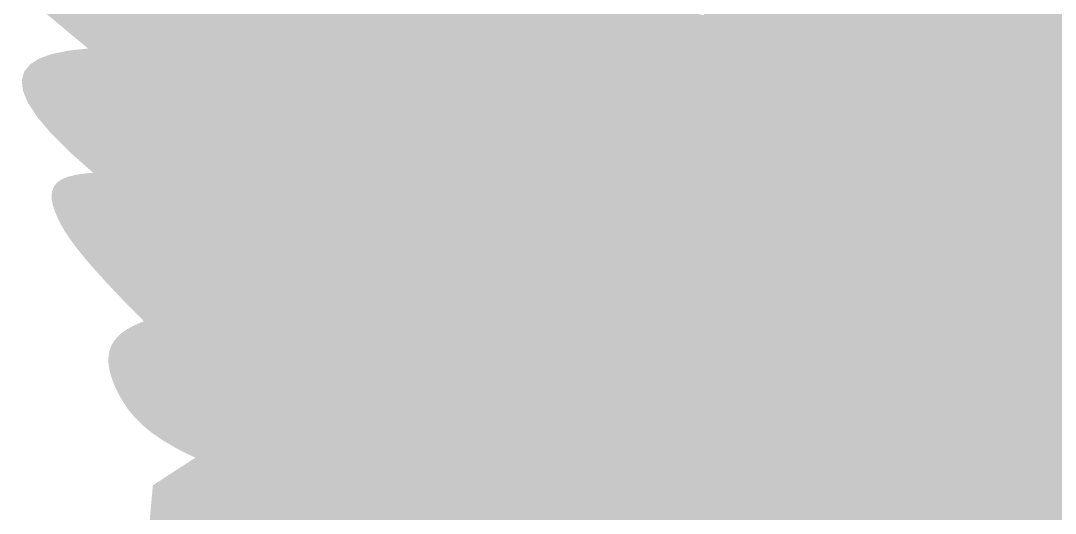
# Model space of a CAD drawing. Header units: millimetres. Extents: x -754 to 578, y -31 to 612.
# Drawn here: x -606.25 to -591.28, y 421.03 to 428.15 of the extents above; entities that cross this region are included whole.
import ezdxf

# ---------------------------------------------------------------- set-up
doc = ezdxf.new("R2010")
doc.units = ezdxf.units.MM
doc.layers.add('Images', color=7, linetype='Continuous')
doc.layers.add('magpiefill', color=3, linetype='Continuous')
picture_1 = doc.add_image_def('image14.jpg', size_in_pixel=(520, 700))

msp = doc.modelspace()

# ---------------------------------------------------------------- hatches: boundary and pattern name
at = {"layer": 'magpiefill', "true_color": 0x010101}
h = msp.add_hatch(color=18, dxfattribs=at)
h.dxf.hatch_style = 1
edge = h.paths.add_edge_path()
edge.add_line((-591.6616307479633, 405.9645275121389), (-593.3959141630291, 405.7872305405406))
edge.add_line((-593.3959141630293, 405.7872305405407), (-596.347737157852, 403.8484376320108))
edge.add_line((-596.3477371578518, 403.8484376320106), (-602.4200527467514, 399.4650788998319))
edge.add_line((-602.4200527467514, 399.4650788998321), (-605.962238186531, 396.0932631983837))
edge.add_line((-605.962238186531, 396.0932631983836), (-606.5526006314878, 396.0932631983836))
edge.add_line((-606.5526006314876, 396.0932631983836), (-607.1429657689539, 396.5990361135024))
edge.add_line((-607.142965768954, 396.5990361135026), (-607.2273032610905, 396.936217123746))
edge.add_line((-607.2273032610906, 396.9362171237457), (-608.9983959809805, 395.5874916830185))
edge.add_line((-608.9983959809805, 395.5874916830184), (-611.3598511458268, 393.9015838322942))
edge.add_line((-611.359851145827, 393.9015838322945), (-611.6128636222369, 394.9974242152158))
edge.add_line((-611.6128636222369, 394.9974242152158), (-611.5285261301004, 395.5874916830186))
edge.add_line((-611.5285261301004, 395.5874916830184), (-610.5164735319503, 396.6833306661862))
edge.add_line((-610.5164735319503, 396.6833306661866), (-610.1791235634039, 396.9362171237459))
edge.add_line((-610.1791235634038, 396.9362171237457), (-610.4321360398138, 397.1048076288675))
edge.add_line((-610.4321360398138, 397.1048076288679), (-612.0345537754305, 396.0089686457))
edge.add_line((-612.0345537754303, 396.0089686456998), (-612.4562412361136, 396.3461496559432))
edge.add_line((-612.4562412361139, 396.3461496559429), (-612.4562412361139, 396.5990361135024))
edge.add_line((-612.4562412361139, 396.5990361135026), (-613.1309438657169, 396.5990361135026))
edge.add_line((-613.1309438657166, 396.5990361135026), (-613.3839563421266, 396.936217123746))
edge.add_line((-613.3839563421265, 396.9362171237457), (-611.1911761615535, 398.1163520593513))
edge.add_line((-611.1911761615537, 398.1163520593515), (-610.7694887008707, 398.8750100322758))
edge.add_line((-610.7694887008707, 398.8750100322758), (-610.0104485791306, 399.5493734525163))
edge.add_line((-610.0104485791303, 399.5493734525163), (-611.5285261301004, 399.2964869949568))
edge.add_line((-611.5285261301004, 399.2964869949568), (-610.3477985476773, 400.3080314254406))
edge.add_line((-610.3477985476771, 400.3080314254406), (-606.3839256472141, 402.5840067439676))
edge.add_line((-606.3839256472144, 402.5840067439677), (-602.6730652231614, 405.2814590251758))
edge.add_line((-602.6730652231612, 405.2814590251754), (-598.4561798462883, 407.7260248488239))
edge.add_line((-598.4561798462883, 407.7260248488241), (-595.9260470046585, 409.243340794673))
edge.add_line((-595.9260470046585, 409.2433407946731), (-595.6730345282485, 410.1705906724729))
edge.add_line((-595.6730345282485, 410.1705906724729), (-594.7453194222354, 410.7606581402756))
edge.add_line((-594.7453194222353, 410.7606581402753), (-593.7332668240855, 410.3391811775942))
edge.add_line((-593.7332668240855, 410.3391811775945), (-593.0585641944821, 410.4234771300322))
edge.add_line((-593.0585641944823, 410.423477130032), (-591.6248241356492, 411.6036120656374))
edge.add_line((-591.6248241356492, 411.6036120656375), (-590.444093860716, 412.3622700385621))
edge.add_line((-590.444093860716, 412.3622700385621), (-590.3597563685795, 410.6763621878379))
edge.add_line((-590.3597563685793, 410.676362187838), (-590.6971090296357, 409.4119326995483))
edge.add_line((-590.6971090296357, 409.4119326995482), (-591.0344589981826, 409.243340794673))
edge.add_line((-591.0344589981828, 409.2433407946731), (-591.5404866435126, 409.4119326995483))
edge.add_line((-591.5404866435125, 409.4119326995482), (-592.2151865806059, 408.7375692793078))
edge.add_line((-592.2151865806059, 408.7375692793079), (-591.1741706519026, 407.8524855745219))
edge.add_line((-591.1741706519026, 407.8524855745221), (-590.9913734524439, 408.6442099232632))
edge.add_line((-590.9913734524438, 408.644209923263), (-590.1383189574658, 409.1314249071039))
edge.add_line((-590.138318957466, 409.1314249071039), (-588.8587385612541, 409.1923267800839))
edge.add_line((-588.858738561254, 409.1923267800838), (-588.1275497634184, 408.9487192881635))
edge.add_line((-588.1275497634185, 408.9487192881637), (-588.1275497634185, 408.4006024313429))
edge.add_line((-588.1275497634185, 408.4006024313427), (-588.7368728641115, 408.1569949394224))
edge.add_line((-588.7368728641117, 408.1569949394224), (-589.8945902556908, 407.9133874475018))
edge.add_line((-589.8945902556907, 407.913387447502), (-591.2351048467292, 406.8780556068406))
edge.add_line((-591.2351048467293, 406.8780556068403), (-591.2351048467293, 406.1472331310792))
edge.add_line((-591.2351048467293, 406.1472331310794), (-590.138318957466, 406.5735462419401))
edge.add_line((-590.138318957466, 406.5735462419399), (-587.4572924678996, 407.6088780826015))
edge.add_line((-587.4572924678995, 407.6088780826016), (-585.6902492831169, 408.5833080502828))
edge.add_line((-585.6902492831169, 408.5833080502829), (-583.9232087908448, 409.8622473828648))
edge.add_line((-583.923208790845, 409.8622473828647), (-581.6077740076861, 411.5674998263073))
edge.add_line((-581.6077740076861, 411.5674998263074), (-582.8264229015819, 411.1411867154467))
edge.add_line((-582.8264229015816, 411.1411867154469), (-583.9841402931611, 410.7148736045862))
edge.add_line((-583.9841402931612, 410.7148736045862), (-585.202789187057, 411.0193829694867))
edge.add_line((-585.202789187057, 411.0193829694866), (-586.2995750763203, 411.9329110641879))
edge.add_line((-586.2995750763201, 411.932911064188), (-586.9698323718391, 413.2727508699967))
edge.add_line((-586.9698323718391, 413.2727508699967), (-587.2135610736144, 414.795297694499))
edge.add_line((-587.2135610736144, 414.7952976944988), (-586.9088981770129, 416.1960407730409))
edge.add_line((-586.9088981770128, 416.1960407730411), (-585.6293177808009, 417.5967838515832))
edge.add_line((-585.6293177808008, 417.5967838515829), (-586.29957507632, 417.3531763596624))
edge.add_line((-586.2995750763201, 417.3531763596626), (-589.4680616619468, 415.7088257892002))
edge.add_line((-589.4680616619468, 415.7088257892002), (-592.2100250388497, 414.1862789646979))
edge.add_line((-592.2100250388497, 414.1862789646979), (-593.7333341368371, 412.9682415050961))
edge.add_line((-593.7333341368369, 412.968241505096), (-594.5254571294986, 411.8111073182276))
edge.add_line((-594.5254571294988, 411.811107318228), (-595.3785116244768, 411.141186715447))
edge.add_line((-595.3785116244766, 411.1411867154469), (-596.2924976217707, 410.8975792235266))
edge.add_line((-596.2924976217708, 410.8975792235263), (-596.8408919126573, 411.1411867154467))
edge.add_line((-596.8408919126572, 411.1411867154469), (-597.1455521167488, 411.5065979533273))
edge.add_line((-597.1455521167487, 411.5065979533271), (-597.0846206144325, 412.3592227752949))
edge.add_line((-597.0846206144325, 412.3592227752951), (-596.4752975137393, 413.7599658538372))
edge.add_line((-596.4752975137393, 413.7599658538371), (-596.9018234149733, 414.6734939485386))
edge.add_line((-596.9018234149735, 414.6734939485387), (-597.0236891121164, 413.8817695997975))
edge.add_line((-597.0236891121161, 413.8817695997974), (-597.5720807104925, 413.516358361917))
edge.add_line((-597.5720807104927, 413.5163583619168), (-598.9125953015309, 412.7246340131757))
edge.add_line((-598.9125953015308, 412.7246340131759), (-599.3391212027648, 413.0291433780764))
edge.add_line((-599.3391212027648, 413.0291433780764), (-599.7656497965088, 413.2727508699967))
edge.add_line((-599.7656497965089, 413.2727508699967), (-600.1921756977429, 413.6990639808574))
edge.add_line((-600.1921756977429, 413.699063980857), (-600.3749728972016, 414.3689845836379))
edge.add_line((-600.3749728972015, 414.3689845836383), (-600.3140413948853, 414.795297694499))
edge.add_line((-600.3140413948853, 414.7952976944988), (-600.8624329932621, 414.917101440459))
edge.add_line((-600.8624329932622, 414.9171014404591), (-601.1670958898634, 415.1607089323794))
edge.add_line((-601.1670958898633, 415.1607089323792), (-601.5936244836076, 415.5870220432399))
edge.add_line((-601.5936244836075, 415.5870220432402), (-601.9592188825249, 416.074237027081))
edge.add_line((-601.959218882525, 416.0742370270808), (-601.7764216830662, 416.9877651217821))
edge.add_line((-601.7764216830664, 416.987765121782), (-601.9592188825251, 416.987765121782))
edge.add_line((-601.959218882525, 416.987765121782), (-602.5076104809018, 417.1704707407224))
edge.add_line((-602.5076104809018, 417.1704707407224), (-603.0560020792782, 417.6576857245631))
edge.add_line((-603.0560020792783, 417.6576857245631), (-603.3606649758798, 418.266704454364))
edge.add_line((-603.3606649758797, 418.266704454364), (-603.2387992787368, 418.8148213111848))
edge.add_line((-603.2387992787368, 418.8148213111848), (-603.1169362741043, 419.4238400409856))
edge.add_line((-603.1169362741044, 419.4238400409855), (-603.421596478196, 419.4847419139657))
edge.add_line((-603.421596478196, 419.4847419139656), (-604.0309222713986, 420.0328587707864))
edge.add_line((-604.0309222713985, 420.0328587707867), (-604.3965166703163, 420.7636798467943))
edge.add_line((-604.3965166703164, 420.7636798467944), (-604.3355851680002, 421.4336004495754))
edge.add_line((-604.3355851680001, 421.4336004495752), (-603.2997334735635, 422.1035210523562))
edge.add_line((-603.2997334735636, 422.1035210523561), (-601.8982846876988, 422.8343435281172))
edge.add_line((-601.8982846876987, 422.8343435281173), (-600.9233671880882, 423.6260678768584))
edge.add_line((-600.9233671880885, 423.6260678768584), (-600.0703126931105, 424.3568903526195))
edge.add_line((-600.0703126931104, 424.3568903526196), (-599.948446995968, 424.4786940985798))
edge.add_line((-599.9484469959679, 424.4786940985797), (-599.6437840993664, 424.6004978445399))
edge.add_line((-599.6437840993663, 424.60049784454), (-599.2781897004485, 424.9050072094405))
edge.add_line((-599.2781897004487, 424.9050072094404), (-599.2172581981325, 425.1486147013608))
edge.add_line((-599.2172581981323, 425.1486147013605), (-599.2172581981323, 425.3313203203009))
edge.add_line((-599.2172581981323, 425.331320320301), (-599.2781897004485, 425.5749278122213))
edge.add_line((-599.2781897004487, 425.5749278122215), (-599.4609868999074, 425.7576334311619))
edge.add_line((-599.4609868999073, 425.7576334311617), (-599.6437840993664, 425.8794371771219))
edge.add_line((-599.6437840993663, 425.8794371771218), (-599.8875154936514, 425.940339050102))
edge.add_line((-599.8875154936517, 425.9403390501021), (-599.7047182941926, 426.0621427960623))
edge.add_line((-599.7047182941925, 426.0621427960619), (-599.4609868999073, 426.0621427960619))
edge.add_line((-599.4609868999073, 426.0621427960619), (-599.2172581981324, 426.1230446690419))
edge.add_line((-599.2172581981323, 426.1230446690421), (-598.7907296043883, 426.1230446690421))
edge.add_line((-598.7907296043885, 426.1230446690421), (-598.5470009026131, 426.1230446690421))
edge.add_line((-598.5470009026131, 426.1230446690421), (-598.3642037031544, 426.1839465420223))
edge.add_line((-598.3642037031544, 426.1839465420222), (-598.1814065036954, 426.3057502879824))
edge.add_line((-598.1814065036953, 426.3057502879827), (-598.0595408065528, 426.6102596528833))
edge.add_line((-598.059540806553, 426.6102596528832), (-597.9986066117267, 426.7929652718233))
edge.add_line((-597.9986066117267, 426.7929652718229), (-598.2423380060116, 427.0365727637435))
edge.add_line((-598.2423380060117, 427.0365727637437), (-599.0344609986734, 427.4628858746044))
edge.add_line((-599.0344609986734, 427.4628858746045), (-597.9986066117267, 427.2192783826839))
edge.add_line((-597.9986066117267, 427.2192783826839), (-597.4502150133499, 427.0974746367237))
edge.add_line((-597.4502150133497, 427.0974746367236), (-597.1455521167486, 427.280180255664))
edge.add_line((-597.1455521167487, 427.280180255664), (-597.1455521167487, 427.4019840016242))
edge.add_line((-597.1455521167487, 427.4019840016241), (-597.1455521167487, 427.7064933665246))
edge.add_line((-597.1455521167487, 427.7064933665246), (-597.3283520087174, 427.8282971124847))
edge.add_line((-597.3283520087174, 427.8282971124846), (-597.4502150133499, 428.1328064773851))
edge.add_line((-597.4502150133497, 428.1328064773853), (-596.9627549172895, 428.0719046044051))
edge.add_line((-596.9627549172898, 428.0719046044052), (-596.7190262155149, 428.0719046044052))
edge.add_line((-596.7190262155148, 428.0719046044052), (-596.353431816597, 428.0719046044052))
edge.add_line((-596.353431816597, 428.0719046044052), (-596.353431816597, 428.1937083503653))
edge.add_line((-596.353431816597, 428.1937083503652), (-596.4143633189132, 428.5591195882459))
edge.add_line((-596.4143633189133, 428.5591195882458), (-596.5362290160557, 428.8027256804127))
edge.add_line((-596.5362290160557, 428.8027256804127), (-596.5971605183719, 429.1072350453132))
edge.add_line((-596.5971605183719, 429.1072350453131), (-596.2924976217707, 429.1072350453131))
edge.add_line((-596.2924976217708, 429.1072350453131), (-596.0487689199955, 429.1681369182931))
edge.add_line((-596.0487689199955, 429.168136918293), (-595.9269032228531, 429.3508425372334))
edge.add_line((-595.9269032228532, 429.3508425372337), (-595.865971720537, 429.7771556480944))
edge.add_line((-595.8659717205368, 429.7771556480942), (-595.8050402182206, 429.8989593940544))
edge.add_line((-595.8050402182206, 429.8989593940545), (-595.5613088239353, 429.8989593940545))
edge.add_line((-595.5613088239353, 429.8989593940545), (-595.3785116244766, 429.8989593940545))
edge.add_line((-595.3785116244766, 429.8989593940545), (-595.2566459273337, 430.0207631400147))
edge.add_line((-595.2566459273338, 430.0207631400145), (-595.0738487278751, 430.0207631400145))
edge.add_line((-595.0738487278751, 430.0207631400145), (-595.0129172255589, 430.3252725049151))
edge.add_line((-595.0129172255587, 430.325272504915), (-595.0129172255587, 430.4470762508752))
edge.add_line((-595.0129172255587, 430.4470762508751), (-595.3175801221602, 430.5688799968352))
edge.add_line((-595.3175801221603, 430.5688799968353), (-595.0738487278751, 430.6906837427955))
edge.add_line((-595.0738487278751, 430.6906837427956), (-594.891051528416, 430.6906837427956))
edge.add_line((-594.8910515284161, 430.6906837427956), (-594.6473228266412, 430.6297818698156))
edge.add_line((-594.6473228266411, 430.6297818698155), (-594.3426599300396, 430.5688799968353))
edge.add_line((-594.3426599300395, 430.5688799968353), (-593.9161340288056, 430.6297818698155))
edge.add_line((-593.9161340288056, 430.6297818698155), (-593.306808235603, 430.7515856157756))
edge.add_line((-593.3068082356028, 430.7515856157755), (-593.0021453390013, 430.7515856157755))
edge.add_line((-593.0021453390015, 430.7515856157755), (-593.0021453390015, 430.5079781238552))
edge.add_line((-593.0021453390015, 430.5079781238554), (-592.9412138366853, 430.2034687589549))
edge.add_line((-592.9412138366852, 430.203468758955), (-592.5146852429411, 430.0207631400146))
edge.add_line((-592.514685242941, 430.0207631400145), (-591.9662936445642, 430.2034687589549))
edge.add_line((-591.9662936445644, 430.203468758955), (-591.6616307479633, 429.8380575210745))
edge.add_line((-591.6616307479633, 429.8380575210741), (-591.2346713526119, 429.4134059175619))
edge.add_arc((-697.0116096051438, 367.6571160641532), 122.4851011451525, 24.7196834331034, 30.277882808560207, ccw=False)
edge.add_arc((-583.7701799824425, 420.5060019884789), 2.563696012090701, 219.4264190677759, 277.5112522925736)
edge.add_arc((-580.9995321243102, 415.7312244077283), 3.304300319676726, 76.09792839104102, 137.4828955815185, ccw=False)
edge.add_arc((-581.1793824544405, 411.6900435844062), 7.313802878406496, 60.01917854986198, 82.34898294536907, ccw=False)
edge.add_arc((-581.080591747342, 407.2526051582473), 11.34433800916208, 55.16074552816218, 71.73216053091483, ccw=False)
edge.add_arc((-574.9151641905552, 411.1623251452896), 5.410432575110031, 86.65890143975243, 120.31950619075)
edge.add_arc((-573.2586460422407, 408.4864155861616), 8.556952759690395, 120.8490791888012, 144.9821508602809)
edge.add_arc((-579.110420396525, 412.7824083772958), 1.309188787850815, 152.0183299640194, 206.9559763139688)
edge.add_arc((-679.189156930095, 291.6035364355778), 155.9627583677982, 45.89312228263083, 50.63922831697852, ccw=False)
edge.add_line((-570.6392339100136, 403.5914652941225), (-570.7617969672579, 403.1021408818285))
edge.add_line((-570.7617969672577, 403.1021408818282), (-570.5789997677987, 402.8585333899078))
edge.add_line((-570.5789997677988, 402.8585333899083), (-570.0306054769123, 402.6758277709679))
edge.add_line((-570.0306054769123, 402.6758277709677), (-570.2134026763711, 402.3104165330872))
edge.add_line((-570.2134026763708, 402.3104165330873), (-569.9696739745959, 402.0059071681868))
edge.add_line((-569.9696739745959, 402.0059071681868), (-569.847808277453, 401.7013978032863))
edge.add_line((-569.8478082774533, 401.7013978032863), (-570.2743368711973, 401.3359865654059))
edge.add_line((-570.2743368711972, 401.3359865654057), (-570.3352683735134, 400.970575327525))
edge.add_line((-570.3352683735133, 400.9705753275249), (-570.1524711740545, 400.6051640896445))
edge.add_line((-570.1524711740547, 400.6051640896447), (-570.6399312701149, 400.4224584707044))
edge.add_line((-570.6399312701149, 400.4224584707043), (-571.1273913661751, 400.5442622166645))
edge.add_line((-571.1273913661751, 400.5442622166644), (-571.0664598638589, 400.1179491058037))
edge.add_line((-571.066459863859, 400.1179491058036), (-571.7367144668683, 399.9352434868635))
edge.add_line((-571.7367144668682, 399.9352434868637), (-572.0413773634697, 400.1179491058038))
edge.add_line((-572.0413773634698, 400.1179491058036), (-572.2241745629285, 400.1788509787838))
edge.add_line((-572.2241745629284, 400.178850978784), (-572.4069717623871, 399.9352434868637))
edge.add_line((-572.4069717623871, 399.9352434868637), (-572.7116346589886, 399.6916359949431))
edge.add_line((-572.7116346589886, 399.6916359949431), (-573.0162975555901, 399.8134397409035))
edge.add_line((-573.0162975555902, 399.8134397409034), (-573.8084205482519, 399.2653228840826))
edge.add_line((-573.8084205482518, 399.2653228840828), (-573.8084205482518, 399.5089303760031))
edge.add_line((-573.8084205482518, 399.5089303760029), (-574.3568121466282, 399.9961453598436))
edge.add_line((-574.3568121466282, 399.9961453598436), (-574.3568121466282, 400.2397528517641))
edge.add_line((-574.3568121466282, 400.2397528517644), (-574.478677843771, 400.117949105804))
edge.add_line((-574.478677843771, 400.1179491058036), (-574.8442722426884, 399.5698322489828))
edge.add_line((-574.8442722426884, 399.5698322489831), (-574.8442722426884, 399.2044210111026))
edge.add_line((-574.8442722426884, 399.2044210111025), (-574.8442722426884, 398.4126966623613))
edge.add_line((-574.8442722426884, 398.4126966623616), (-575.2707981439223, 398.4126966623616))
edge.add_line((-575.2707981439224, 398.4126966623616), (-575.4535953433815, 398.5954022813017))
edge.add_line((-575.4535953433816, 398.5954022813015), (-575.5145295382079, 398.7172060272617))
edge.add_line((-575.5145295382079, 398.7172060272616), (-576.1238526389005, 398.8999116462019))
edge.add_line((-576.1238526389005, 398.899911646202), (-576.428515535502, 399.0826172651423))
edge.add_line((-576.428515535502, 399.0826172651424), (-576.5503812326449, 398.9608135191822))
edge.add_line((-576.5503812326449, 398.9608135191824), (-576.5503812326449, 398.6563041542818))
edge.add_line((-576.5503812326449, 398.6563041542817), (-576.9159756315622, 398.1690891704408))
edge.add_line((-576.9159756315622, 398.1690891704408), (-577.1597043333376, 398.3517947893811))
edge.add_line((-577.1597043333376, 398.3517947893812), (-577.1597043333376, 398.5345004083215))
edge.add_line((-577.1597043333376, 398.5345004083214), (-577.8908958236831, 398.351794789381))
edge.add_line((-577.8908958236831, 398.3517947893812), (-578.2564902226009, 397.9254816785205))
edge.add_line((-578.2564902226006, 397.9254816785207), (-579.0486105227519, 397.6209723136201))
edge.add_line((-579.0486105227521, 397.62097231362), (-579.4142049216699, 397.8036779325603))
edge.add_line((-579.4142049216699, 397.8036779325606), (-579.5970048136388, 398.1081872974611))
edge.add_line((-579.5970048136388, 398.1081872974609), (-579.9016650177299, 398.1081872974609))
edge.add_line((-579.9016650177299, 398.1081872974609), (-580.5719223132492, 397.5600704406401))
edge.add_line((-580.5719223132494, 397.5600704406401), (-581.1812481064525, 396.9510517108391))
edge.add_line((-581.1812481064525, 396.9510517108391), (-581.7905712071451, 396.220229235078))
edge.add_line((-581.790571207145, 396.2202292350779), (-582.2780313032052, 395.6112105052771))
edge.add_line((-582.2780313032052, 395.6112105052772), (-582.7045598969493, 395.18489879417))
edge.add_line((-582.7045598969491, 395.1848987941697), (-583.3138829976424, 395.0021931752294))
edge.add_line((-583.3138829976423, 395.0021931752295), (-583.8622772885287, 395.1239969211897))
edge.add_line((-583.8622772885287, 395.1239969211898), (-584.2278716874465, 395.489406759317))
edge.add_line((-584.2278716874465, 395.4894067593171), (-584.5934660863643, 395.8548179971976))
edge.add_line((-584.5934660863643, 395.8548179971973), (-584.776263285823, 396.4029348540181))
edge.add_line((-584.7762632858229, 396.4029348540183), (-585.0809261824244, 396.829247964879))
edge.add_line((-585.0809261824245, 396.8292479648788), (-585.385589079026, 396.890149837859))
edge.add_line((-585.385589079026, 396.890149837859), (-585.7511834779438, 397.0119535838191))
edge.add_line((-585.7511834779436, 397.0119535838193), (-586.0558436820347, 397.0119535838193))
edge.add_line((-586.0558436820351, 397.0119535838193), (-586.6042379729217, 397.8645798055405))
edge.add_line((-586.6042379729217, 397.8645798055405), (-587.1526295712981, 398.5954022813015))
edge.add_line((-587.152629571298, 398.5954022813015), (-587.3963582730729, 398.5954022813015))
edge.add_line((-587.396358273073, 398.5954022813015), (-587.8838183691337, 398.8390097732221))
edge.add_line((-587.8838183691336, 398.8390097732221), (-588.7368728641115, 399.6307341219632))
edge.add_line((-588.7368728641117, 399.6307341219632), (-588.9806042583965, 399.9961453598436))
edge.add_line((-588.9806042583964, 399.9961453598436), (-589.102467263029, 400.2397528517641))
edge.add_line((-589.102467263029, 400.2397528517644), (-589.1634014578556, 400.6051640896448))
edge.add_line((-589.1634014578555, 400.6051640896447), (-589.4071301596304, 400.6051640896447))
edge.add_line((-589.4071301596305, 400.6051640896447), (-589.9555217580073, 400.7878697085851))
edge.add_line((-589.9555217580073, 400.7878697085849), (-590.0164559528336, 400.9096734545451))
edge.add_line((-590.0164559528336, 400.9096734545452), (-590.2601846546085, 401.2750846924257))
edge.add_line((-590.2601846546085, 401.2750846924256), (-590.3211161569246, 401.3968884383858))
edge.add_line((-590.3211161569246, 401.3968884383856), (-590.6257790535261, 402.0668090411666))
edge.add_line((-590.6257790535262, 402.0668090411667), (-590.991373452444, 402.3104165330873))
edge.add_line((-590.9913734524438, 402.3104165330873), (-591.1741706519025, 402.4931221520274))
edge.add_line((-591.1741706519026, 402.4931221520275), (-591.4179020461879, 402.8585333899082))
edge.add_line((-591.4179020461879, 402.8585333899083), (-591.5397677433303, 403.345748373749))
edge.add_line((-591.5397677433303, 403.3457483737487), (-591.5397677433303, 403.6502563388958))
edge.add_line((-591.5397677433303, 403.6502563388957), (-591.1132391495863, 404.2592750686966))
edge.add_line((-591.1132391495864, 404.2592750686966), (-591.2960363490455, 404.1983731957164))
edge.add_line((-591.2960363490455, 404.1983731957165), (-591.7225649427895, 404.6855881795574))
edge.add_line((-591.7225649427895, 404.6855881795574), (-591.7834964451057, 405.1119012904181))
edge.add_line((-591.7834964451056, 405.1119012904179), (-591.2960363490454, 405.8427237661788))
edge.add_line((-591.2960363490455, 405.8427237661789), (-591.6616307479633, 405.9645275121391))
at = {"layer": 'magpiefill'}
h = msp.add_hatch(color=253, dxfattribs=at)
h.dxf.hatch_style = 1
h.paths.add_polyline_path([(-602.992799043627, 429.5528880749051), (-603.3581415495818, 429.6066626626763), (-603.7088871651212, 429.6566361273743), (-604.0468814723389, 429.7034792599733), (-604.3739700533292, 429.7478628514478), (-604.6919984901858, 429.7904576927714), (-605.0028123650028, 429.8319345749186), (-605.3073810712924, 429.8726847929166), (-605.6031692482412, 429.9119816580088), (-605.8867653464549, 429.9488189854914), (-606.1547578165386, 429.9821905906618), (-606.4037351090973, 430.0110902888158), (-606.6302856747368, 430.0345118952504), (-606.8309979640618, 430.051449225262), (-607.0024604276781, 430.0608960941476), (-607.1421656721781, 430.0618882436169), (-607.2512229281039, 430.0536291210332), (-607.3316455819854, 430.0353641001728), (-607.385447020352, 430.0063385548132), (-607.4146406297334, 429.9657978587303), (-607.4212397966594, 429.9129873857006), (-607.4072579076593, 429.8471525095014), (-607.374708349263, 429.7675386039087), (-607.3228439500039, 429.6718441693341), (-607.2398753064311, 429.5515802127294), (-607.111252457098, 429.3967108676806), (-606.9224254405573, 429.1972002677738), (-606.6588442953621, 428.9430125465955), (-606.3059590600659, 428.6241118377312), (-605.8492197732212, 428.230462274768), (-605.2740764733815, 427.7520279912916), (-604.9397929136607, 427.7684347694061), (-604.5483139979551, 427.7721381570483), (-604.1005726539751, 427.7646058740942), (-603.5949470092415, 427.7474310310901), (-603.0332585089932, 427.7222239504648), (-602.4311018693442, 427.6906638021773), (-601.8075151241275, 427.6544469680674), (-601.1815363071757, 427.615269829976), (-600.5722034523216, 427.5748287697432), (-599.9985545933978, 427.5348201692099), (-599.4796277642375, 427.496940410217), (-599.0344609986736, 427.4628858746045), (-597.9986066117267, 427.2192783826839), (-597.4502150133497, 427.0974746367236), (-597.1455521167487, 427.280180255664), (-597.1455521167487, 427.4019840016241), (-597.1455521167487, 427.7064933665246), (-597.3283520087174, 427.8282971124846), (-597.4502150133497, 428.1328064773853), (-596.9627549172898, 428.0719046044052), (-596.7190262155148, 428.0719046044052), (-596.353431816597, 428.0719046044052), (-596.353431816597, 428.1937083503652), (-596.3600115778703, 428.2331677206483), (-596.7421339763355, 428.3161593580445), (-597.083407020509, 428.3936906628343), (-597.394875525239, 428.4670846986081), (-597.687584305374, 428.5376645289565), (-597.9725781757635, 428.6067532174701), (-598.2609019512556, 428.6756738277389), (-598.5636004466991, 428.7457494233539), (-598.8917184769429, 428.8183030679046), (-599.2532809296449, 428.8942370100393), (-599.6442329837029, 428.9727702386357), (-600.057499890823, 429.0527009276278), (-600.4860069027122, 429.132827250951), (-600.9226792710773, 429.2119473825397), (-601.3604422476252, 429.2888594963287), (-601.7922210840622, 429.3623617662535), (-602.2109410320953, 429.4312523662478), (-602.6110140651627, 429.4946415730871)])
h.paths.add_polyline_path([(-605.150161448893, 429.010296507481), (-605.1172298802422, 429.0663629324816), (-605.0688065700186, 429.1180692565782), (-605.0039407618857, 429.1650800895571), (-604.9216816995073, 429.2070600412056), (-604.8206964586019, 429.2435246570384), (-604.6981234431057, 429.2733932254904), (-604.55071888901, 429.2954359707263), (-604.3752390323058, 429.3084231169101), (-604.1684401089841, 429.3111248882066), (-603.9270783550359, 429.30231150878), (-603.6479100064525, 429.2807532027945), (-603.3276912992249, 429.2452201944144), (-602.9653969039701, 429.1951255449072), (-602.5688752298107, 429.1324536639478), (-602.1481931204952, 429.059831798315), (-601.7134174197716, 428.9798871947863), (-601.2746149713889, 428.8952471001406), (-600.841852619095, 428.8085387611555), (-600.4251972066389, 428.7223894246096), (-600.0347155777689, 428.6394263372803), (-599.6784798501632, 428.5617177563976), (-599.3565832372195, 428.4890959809949), (-599.067124226265, 428.4208343205581), (-598.808201304628, 428.3562060845719), (-598.5779129596355, 428.294484582521), (-598.3743576786146, 428.2349431238912), (-598.1956339488936, 428.1768550181672), (-598.0398402577995, 428.1194935748343), (-597.9051683028827, 428.0622811688198), (-597.7901826225841, 428.0052364368195), (-597.6935409655669, 427.9485270809708), (-597.613901080495, 427.8923208034122), (-597.5499207160318, 427.8367853062811), (-597.5002576208411, 427.7820882917157), (-597.4635695435862, 427.7283974618534), (-597.438514232931, 427.6758805188323), (-597.4240197538517, 427.6248262769471), (-597.4200954365787, 427.5760079991156), (-597.4270209276542, 427.5303200604145), (-597.4450758736219, 427.4886568359183), (-597.4745399210245, 427.4519127007028), (-597.515692716405, 427.4209820298432), (-597.5688139063062, 427.3967591984152), (-597.6341831372713, 427.3801385814935), (-597.7126859259947, 427.3717630120797), (-597.8076312697768, 427.3712691548764), (-597.9229340360704, 427.3780421325122), (-598.0625090923274, 427.391467067616), (-598.230271306, 427.4109290828163), (-598.4301355445408, 427.4358133007416), (-598.6660166754016, 427.4655048440208), (-598.9418295660349, 427.499388835282), (-599.2594943620561, 427.5368317610445), (-599.612952321733, 427.5771255633878), (-599.9941499814971, 427.6195435482811), (-600.3950338777795, 427.6633590216942), (-600.807550547011, 427.707845289597), (-601.2236465256238, 427.7522756579589), (-601.635268350048, 427.7959234327501), (-602.0343625567151, 427.8380619199394), (-602.4140221816594, 427.8782625546233), (-602.7719262593275, 427.917289288404), (-603.1069003237682, 427.9562042020106), (-603.4177699090312, 427.9960693761715), (-603.7033605491657, 428.0379468916152), (-603.9624977782213, 428.0828988290706), (-604.194007130247, 428.1319872692662), (-604.3967141392925, 428.1862742929312), (-604.5700408930866, 428.2464586378798), (-604.7157956940799, 428.3117856702723), (-604.8363833984018, 428.3811374133544), (-604.9342088621828, 428.4533958903725), (-605.0116769415522, 428.5274431245722), (-605.07119249264, 428.6021611391997), (-605.1151603715764, 428.6764319575008), (-605.1459854344913, 428.7491376027211), (-605.1655132687699, 428.819290529197), (-605.1733523868205, 428.8864249156255), (-605.1685520323069, 428.9502053717912)], flags=16)
h = msp.add_hatch(color=255, dxfattribs=at)
h.dxf.hatch_style = 1
h.paths.add_polyline_path([(-599.6784798501632, 428.5617177563976), (-600.0347155777688, 428.6394263372803), (-600.4251972066389, 428.7223894246096), (-600.841852619095, 428.8085387611555), (-601.2746149713889, 428.8952471001406), (-601.7134174197716, 428.9798871947863), (-602.1481931204952, 429.059831798315), (-602.5688752298109, 429.1324536639478), (-602.9653969039701, 429.1951255449072), (-603.3276912992249, 429.2452201944144), (-603.6479100064525, 429.2807532027945), (-603.9270783550359, 429.30231150878), (-604.1684401089841, 429.3111248882066), (-604.3752390323058, 429.3084231169101), (-604.55071888901, 429.2954359707263), (-604.6981234431057, 429.2733932254904), (-604.8206964586019, 429.2435246570384), (-604.9216816995073, 429.2070600412056), (-605.0039407618857, 429.1650800895571), (-605.0688065700186, 429.1180692565782), (-605.1172298802422, 429.0663629324816), (-605.150161448893, 429.010296507481), (-605.1685520323069, 428.9502053717912), (-605.1733523868205, 428.8864249156255), (-605.1655132687699, 428.819290529197), (-605.1459854344913, 428.7491376027211), (-605.1151603715764, 428.6764319575008), (-605.07119249264, 428.6021611391997), (-605.0116769415522, 428.5274431245722), (-604.9342088621828, 428.4533958903725), (-604.8363833984018, 428.3811374133544), (-604.7157956940799, 428.3117856702723), (-604.5700408930866, 428.2464586378798), (-604.3967141392925, 428.1862742929312), (-604.194007130247, 428.1319872692662), (-603.9624977782213, 428.0828988290706), (-603.7033605491657, 428.0379468916152), (-603.4177699090312, 427.9960693761715), (-603.1069003237682, 427.9562042020106), (-602.7719262593275, 427.917289288404), (-602.4140221816597, 427.8782625546233), (-602.0343625567151, 427.8380619199394), (-601.635268350048, 427.7959234327501), (-601.2236465256238, 427.7522756579589), (-600.8075505470114, 427.707845289597), (-600.3950338777795, 427.6633590216942), (-599.9941499814971, 427.6195435482811), (-599.6129523217331, 427.5771255633878), (-599.2594943620561, 427.5368317610445), (-598.9418295660349, 427.499388835282), (-598.6660166754016, 427.4655048440208), (-598.4301355445408, 427.4358133007416), (-598.2302713060001, 427.4109290828163), (-598.0625090923274, 427.391467067616), (-597.9229340360704, 427.3780421325122), (-597.8076312697768, 427.3712691548764), (-597.7126859259947, 427.3717630120797), (-597.6341831372713, 427.3801385814935), (-597.5688139063062, 427.3967591984152), (-597.515692716405, 427.4209820298432), (-597.4745399210245, 427.4519127007028), (-597.4450758736219, 427.4886568359183), (-597.4270209276542, 427.5303200604145), (-597.4200954365787, 427.5760079991156), (-597.4240197538517, 427.6248262769471), (-597.438514232931, 427.6758805188323), (-597.4635695435862, 427.7283974618534), (-597.5002576208411, 427.7820882917157), (-597.5499207160318, 427.8367853062811), (-597.613901080495, 427.8923208034122), (-597.6935409655669, 427.9485270809708), (-597.7901826225841, 428.0052364368195), (-597.9051683028827, 428.0622811688198), (-598.0398402577996, 428.1194935748343), (-598.1956339488936, 428.1768550181672), (-598.3743576786146, 428.2349431238912), (-598.5779129596355, 428.294484582521), (-598.808201304628, 428.3562060845719), (-599.067124226265, 428.4208343205581), (-599.3565832372195, 428.4890959809949)])
h = msp.add_hatch(color=253, dxfattribs=at)
h.dxf.hatch_style = 1
h.paths.add_polyline_path([(-598.2423380060117, 427.0365727637437), (-599.0344609986734, 427.4628858746045), (-599.4796277642378, 427.496940410217), (-599.9985545933979, 427.5348201692099), (-600.5722034523214, 427.5748287697432), (-601.1815363071757, 427.615269829976), (-601.8075151241276, 427.6544469680674), (-602.4311018693442, 427.6906638021773), (-603.0332585089932, 427.7222239504648), (-603.5949470092415, 427.7474310310901), (-604.1005726539751, 427.7646058740942), (-604.5483139979551, 427.7721381570483), (-604.9397929136607, 427.7684347694061), (-605.2766312735711, 427.7519026006206), (-605.5604509501663, 427.7209485401453), (-605.7928738159258, 427.6739794774338), (-605.9755217433288, 427.609402301939), (-606.110016604855, 427.5256239031149), (-606.197106498946, 427.4210152452027), (-606.234044427893, 427.2938035915976), (-606.2172096199482, 427.1421802804833), (-606.1429813033652, 426.9643366500433), (-606.0077387063964, 426.7584640384604), (-605.8078610572951, 426.522753783919), (-605.5397275843138, 426.255397224602), (-605.1997175157063, 425.9545856986932), (-605.1060163649122, 425.9624749572487), (-604.8512881430071, 425.9744326755916), (-604.5303424276866, 425.9818626049552), (-604.1342309010495, 425.9849044924332), (-603.659282479884, 425.9838392947189), (-603.1229350197392, 425.9795128068985), (-602.547903610853, 425.9729120336568), (-601.9569033434643, 425.9650239796787), (-601.3726493078115, 425.9568356496494), (-600.8178565941326, 425.9493340482535), (-600.3152402926667, 425.9435061801761), (-599.887515493652, 425.9403390501019), (-599.7047182941925, 426.0621427960619), (-599.4609868999073, 426.0621427960619), (-599.2172581981323, 426.1230446690421), (-598.7907296043885, 426.1230446690421), (-598.5470009026131, 426.1230446690421), (-598.3642037031544, 426.1839465420222), (-598.1814065036953, 426.3057502879827), (-598.059540806553, 426.6102596528832), (-597.9986066117267, 426.7929652718229)])
h.paths.add_polyline_path([(-604.9378161738942, 426.9052318222519), (-604.9312261011909, 426.9794560728359), (-604.9122016315362, 427.0515282180512), (-604.8783565491518, 427.1204700311677), (-604.8269504334861, 427.1853871335946), (-604.7552428639875, 427.2453851467407), (-604.6604934201048, 427.2995696920156), (-604.5399616812863, 427.347046390828), (-604.3909072269801, 427.3869208645875), (-604.2105896366354, 427.4182987347029), (-603.9974056707149, 427.4405837481949), (-603.7543008137424, 427.4543721545271), (-603.485357731255, 427.4605583287752), (-603.1946590887916, 427.4600366460151), (-602.8862875518897, 427.4537014813212), (-602.5643257860871, 427.4424472097697), (-602.2328564569221, 427.4271682064356), (-601.8959622299328, 427.4087588463941), (-601.5576884846627, 427.3879644433804), (-601.2219314566797, 427.3649340657652), (-600.8925500955576, 427.3396677205805), (-600.5734033508694, 427.3121654148568), (-600.2683501721896, 427.2824271556248), (-599.9812495090912, 427.2504529499159), (-599.7159603111477, 427.2162428047608), (-599.4763415279332, 427.1797967271908), (-599.2653199962108, 427.1410960892982), (-599.082094101504, 427.1000477234242), (-598.9249301165263, 427.056539826972), (-598.7920943139906, 427.0104605973444), (-598.6818529666106, 426.9616982319443), (-598.5924723470991, 426.9101409281744), (-598.52221872817, 426.8556768834379), (-598.4693583825363, 426.7981942951377), (-598.4326049968483, 426.7378142736724), (-598.4124619135051, 426.6755895814227), (-598.4098798888432, 426.6128058937649), (-598.4258096791988, 426.5507488860754), (-598.4612020409079, 426.4907042337312), (-598.5170077303071, 426.4339576121082), (-598.5941775037325, 426.3817946965827), (-598.69366211752, 426.3355011625314), (-598.8165241817553, 426.2960738739661), (-598.9642737215188, 426.2633544494403), (-599.1385326156397, 426.2368956961431), (-599.3409227429478, 426.2162504212639), (-599.5730659822725, 426.2009714319917), (-599.8365842124434, 426.1906115355156), (-600.1330993122898, 426.1847235390243), (-600.464233160641, 426.1828602497075), (-600.8295383414436, 426.1845651593354), (-601.2202902591105, 426.1893444980066), (-601.6256950231709, 426.1966951803992), (-602.0349587431551, 426.2061141211931), (-602.4372875285927, 426.2170982350675), (-602.8218874890131, 426.2291444367012), (-603.1779647339462, 426.2417496407739), (-603.4947253729216, 426.254410761965), (-603.7640693272052, 426.2669042073841), (-603.9886717650066, 426.2801243538646), (-604.1739016662717, 426.2952450706701), (-604.3251280109465, 426.3134402270649), (-604.4477197789766, 426.3358836923122), (-604.5470459503082, 426.3637493356765), (-604.628475504887, 426.3982110264218), (-604.6973774226589, 426.4404426338111), (-604.7581233215928, 426.4911894709941), (-604.8110953717512, 426.5494826266582), (-604.8556783812193, 426.6139246333763), (-604.8912571580821, 426.6831180237224), (-604.9172165104253, 426.755665330268), (-604.9329412463344, 426.830169085587)], flags=16)
h = msp.add_hatch(color=255, dxfattribs=at)
h.dxf.hatch_style = 1
h.paths.add_polyline_path([(-598.52221872817, 426.8556768834379), (-598.5924723470991, 426.9101409281744), (-598.6818529666106, 426.9616982319443), (-598.7920943139906, 427.0104605973444), (-598.9249301165263, 427.056539826972), (-599.082094101504, 427.1000477234242), (-599.2653199962108, 427.1410960892982), (-599.4763415279332, 427.1797967271908), (-599.7159603111477, 427.2162428047608), (-599.9812495090912, 427.2504529499159), (-600.2683501721896, 427.2824271556248), (-600.5734033508694, 427.3121654148568), (-600.8925500955576, 427.3396677205805), (-601.2219314566797, 427.3649340657652), (-601.5576884846627, 427.3879644433804), (-601.8959622299328, 427.4087588463941), (-602.2328564569221, 427.4271682064356), (-602.5643257860871, 427.4424472097697), (-602.8862875518897, 427.4537014813212), (-603.1946590887916, 427.4600366460151), (-603.485357731255, 427.4605583287752), (-603.7543008137424, 427.4543721545271), (-603.9974056707149, 427.4405837481949), (-604.2105896366354, 427.4182987347029), (-604.3909072269801, 427.3869208645875), (-604.5399616812863, 427.347046390828), (-604.6604934201048, 427.2995696920156), (-604.7552428639875, 427.2453851467407), (-604.8269504334861, 427.1853871335946), (-604.8783565491518, 427.1204700311677), (-604.9122016315362, 427.0515282180512), (-604.9312261011909, 426.9794560728359), (-604.9378161738942, 426.9052318222519), (-604.9329412463344, 426.830169085587), (-604.9172165104253, 426.755665330268), (-604.8912571580821, 426.6831180237224), (-604.8556783812193, 426.6139246333763), (-604.8110953717512, 426.5494826266582), (-604.7581233215928, 426.4911894709941), (-604.6973774226589, 426.4404426338111), (-604.628475504887, 426.3982110264218), (-604.5470459503082, 426.3637493356765), (-604.4477197789766, 426.3358836923122), (-604.3251280109465, 426.3134402270649), (-604.1739016662717, 426.2952450706701), (-603.9886717650066, 426.2801243538646), (-603.7640693272052, 426.2669042073841), (-603.4947253729216, 426.254410761965), (-603.1779647339464, 426.2417496407739), (-602.8218874890131, 426.2291444367012), (-602.4372875285927, 426.2170982350675), (-602.0349587431551, 426.2061141211931), (-601.6256950231709, 426.1966951803992), (-601.2202902591105, 426.1893444980066), (-600.8295383414436, 426.1845651593354), (-600.464233160641, 426.1828602497075), (-600.1330993122898, 426.1847235390243), (-599.8365842124434, 426.1906115355156), (-599.5730659822725, 426.2009714319917), (-599.3409227429478, 426.2162504212639), (-599.1385326156397, 426.2368956961431), (-598.9642737215188, 426.2633544494403), (-598.8165241817553, 426.2960738739661), (-598.69366211752, 426.3355011625314), (-598.5941775037325, 426.3817946965827), (-598.5170077303071, 426.4339576121082), (-598.4612020409079, 426.4907042337312), (-598.4258096791988, 426.5507488860754), (-598.4098798888432, 426.6128058937649), (-598.4124619135051, 426.6755895814227), (-598.4326049968483, 426.7378142736724), (-598.4693583825363, 426.7981942951377)])
h = msp.add_hatch(color=253, dxfattribs=at)
h.dxf.hatch_style = 1
h.paths.add_polyline_path([(-599.2172581981323, 425.331320320301), (-599.2781897004487, 425.5749278122215), (-599.4609868999073, 425.7576334311617), (-599.6437840993663, 425.8794371771218), (-599.8875154936509, 425.9403390501019), (-600.3152402926665, 425.9435061801761), (-600.8178565941326, 425.9493340482535), (-601.3726493078115, 425.9568356496494), (-601.9569033434643, 425.9650239796787), (-602.547903610853, 425.9729120336568), (-603.1229350197392, 425.9795128068985), (-603.659282479884, 425.9838392947189), (-604.1342309010495, 425.9849044924332), (-604.5303424276866, 425.9818626049552), (-604.8512881430071, 425.9744326755916), (-605.1060163649122, 425.9624749572487), (-605.3034754113035, 425.9458497028319), (-605.4526136000821, 425.9244171652473), (-605.5623792491494, 425.8980375974), (-605.6417206764071, 425.8665712521966), (-605.6995861997563, 425.829878382542), (-605.7434700357169, 425.7877773166871), (-605.7750499952849, 425.7399186842589), (-605.7945497880746, 425.6859111902303), (-605.8021931237002, 425.6253635395732), (-605.7982037117765, 425.5578844372595), (-605.7828052619176, 425.4830825882617), (-605.7562214837379, 425.4005666975519), (-605.7186760868519, 425.3099454701024), (-605.6692496295218, 425.2099664422532), (-605.6024500646007, 425.0959324758186), (-605.5116421935899, 424.962285263981), (-605.3901908179904, 424.8034664999224), (-605.2314607393031, 424.6139178768254), (-605.028816759029, 424.3880810878719), (-604.7756236786695, 424.1203978262446), (-604.4652462997257, 423.8053097851251), (-604.3680787667844, 423.8407752217364), (-604.2122384906871, 423.8884149312877), (-604.03497824126, 423.9347969064441), (-603.8368013587855, 423.9800050017906), (-603.6182111835459, 424.024123071911), (-603.3797110558236, 424.0672349713899), (-603.1218043159012, 424.1094245548117), (-602.8449943040611, 424.1507756767609), (-602.5497843605856, 424.1913721918214), (-602.2375897281072, 424.2310541091102), (-601.9134732586596, 424.26868605587), (-601.5834097066255, 424.3028888138755), (-601.253373826389, 424.332283164901), (-600.9293403723328, 424.3554898907222), (-600.6172840988409, 424.3711297731137), (-600.3231797602963, 424.3778235938499), (-600.0530021110825, 424.3741921347058), (-599.9484469959679, 424.4786940985797), (-599.6437840993663, 424.60049784454), (-599.2781897004487, 424.9050072094404), (-599.2172581981323, 425.1486147013605)])
h.paths.add_polyline_path([(-604.2493657411991, 425.1349447597096), (-604.231059033545, 425.2133521018435), (-604.2022380819631, 425.2872875228999), (-604.1631265897184, 425.3563038406136), (-604.1139482600754, 425.4199538727204), (-604.0549267962982, 425.4777904369556), (-603.9862859016513, 425.5293663510553), (-603.9078018654621, 425.5743928106855), (-603.8174613213093, 425.6132145232356), (-603.7128034888341, 425.6463345740273), (-603.5913675876781, 425.6742560483807), (-603.4506928374827, 425.6974820316167), (-603.2883184578898, 425.716515609056), (-603.1017836685402, 425.7318598660196), (-602.8886276890757, 425.7440178878281), (-602.648020938672, 425.7533995956584), (-602.3856586346419, 425.7600422541133), (-602.1088671938326, 425.7638899636523), (-601.8249730330906, 425.7648868247346), (-601.5413025692628, 425.7629769378194), (-601.2651822191967, 425.7581044033656), (-601.003938399739, 425.7502133218328), (-600.7648975277367, 425.7392477936797), (-600.5537827847332, 425.7251612365422), (-600.3699044110595, 425.7079443367594), (-600.2109694117424, 425.6875970978468), (-600.0746847918097, 425.6641195233195), (-599.9587575562886, 425.6375116166936), (-599.8608947102057, 425.607773381484), (-599.7788032585887, 425.5749048212068), (-599.710190206465, 425.5389059393768), (-599.6530608341144, 425.4998419538832), (-599.6066135228267, 425.458038940107), (-599.5703449291443, 425.4138881878033), (-599.5437517096105, 425.3677809867264), (-599.5263305207673, 425.3201086266312), (-599.5175780191574, 425.2712623972719), (-599.5169908613235, 425.2216335884035), (-599.5240657038081, 425.1716134897805), (-599.5385042671252, 425.1215840751532), (-599.5608285276754, 425.0718900542553), (-599.5917655258303, 425.0228668208157), (-599.632042301962, 424.974849768564), (-599.6823858964422, 424.9281742912298), (-599.7435233496427, 424.8831757825423), (-599.8161817019356, 424.8401896362301), (-599.9010879936928, 424.799551246023), (-599.9990531590371, 424.7614842077409), (-600.1112237070968, 424.725764925564), (-600.2388300407509, 424.6920580057628), (-600.3831025628788, 424.660028054608), (-600.5452716763593, 424.6293396783705), (-600.7265677840722, 424.5996574833206), (-600.9282212888963, 424.5706460757295), (-601.151462593711, 424.541970061868), (-601.3961332486518, 424.5133872121497), (-601.6565193928799, 424.4850279535636), (-601.9255183128126, 424.4571158772422), (-602.1960272948678, 424.4298745743175), (-602.4609436254619, 424.4035276359215), (-602.7131645910137, 424.378298653187), (-602.9455874779394, 424.3544112172457), (-603.1511095726574, 424.3320889192304), (-603.3245203524941, 424.3117789478498), (-603.4681780584142, 424.2948228821232), (-603.5863331222914, 424.2827858986462), (-603.6832359759994, 424.2772331740147), (-603.7631370514125, 424.2797298848244), (-603.830286780404, 424.2918412076716), (-603.888935594848, 424.3151323191518), (-603.9433339266184, 424.3511683958606), (-603.9967907751326, 424.400890407543), (-604.0488494099817, 424.4627424965364), (-604.0981116683009, 424.5345445983272), (-604.143179387225, 424.614116648402), (-604.1826544038888, 424.6992785822466), (-604.2151385554275, 424.787850335348), (-604.2392336789757, 424.877651843192), (-604.2535416116683, 424.9665030412649), (-604.2569345016617, 425.0525126787617)], flags=16)
h = msp.add_hatch(color=255, dxfattribs=at)
h.dxf.hatch_style = 1
h.paths.add_polyline_path([(-599.5608285276754, 425.0718900542553), (-599.5385042671252, 425.1215840751532), (-599.5240657038081, 425.1716134897805), (-599.5169908613235, 425.2216335884035), (-599.5175780191574, 425.2712623972719), (-599.5263305207673, 425.3201086266312), (-599.5437517096105, 425.3677809867264), (-599.5703449291443, 425.4138881878033), (-599.6066135228267, 425.458038940107), (-599.6530608341144, 425.4998419538832), (-599.710190206465, 425.5389059393768), (-599.7788032585887, 425.5749048212068), (-599.8608947102056, 425.607773381484), (-599.9587575562886, 425.6375116166936), (-600.0746847918097, 425.6641195233195), (-600.2109694117424, 425.6875970978468), (-600.3699044110595, 425.7079443367594), (-600.5537827847332, 425.7251612365422), (-600.7648975277367, 425.7392477936797), (-601.003938399739, 425.7502133218328), (-601.2651822191967, 425.7581044033656), (-601.5413025692628, 425.7629769378194), (-601.8249730330906, 425.7648868247346), (-602.1088671938326, 425.7638899636523), (-602.3856586346419, 425.7600422541133), (-602.648020938672, 425.7533995956584), (-602.8886276890757, 425.7440178878281), (-603.1017836685402, 425.7318598660196), (-603.2883184578898, 425.716515609056), (-603.4506928374827, 425.6974820316167), (-603.5913675876781, 425.6742560483807), (-603.7128034888341, 425.6463345740273), (-603.8174613213093, 425.6132145232356), (-603.9078018654621, 425.5743928106855), (-603.9862859016513, 425.5293663510553), (-604.0549267962982, 425.4777904369556), (-604.1139482600754, 425.4199538727204), (-604.1631265897184, 425.3563038406136), (-604.2022380819631, 425.2872875228999), (-604.231059033545, 425.2133521018435), (-604.2493657411991, 425.1349447597096), (-604.2569345016617, 425.0525126787617), (-604.2535416116683, 424.9665030412649), (-604.2392336789757, 424.877651843192), (-604.2151385554275, 424.787850335348), (-604.1826544038888, 424.6992785822466), (-604.143179387225, 424.614116648402), (-604.0981116683009, 424.5345445983272), (-604.0488494099817, 424.4627424965364), (-603.9967907751326, 424.400890407543), (-603.9433339266184, 424.3511683958606), (-603.888935594848, 424.3151323191518), (-603.830286780404, 424.2918412076716), (-603.7631370514125, 424.2797298848244), (-603.6832359759994, 424.2772331740147), (-603.5863331222914, 424.2827858986462), (-603.4681780584142, 424.2948228821232), (-603.3245203524941, 424.3117789478498), (-603.1511095726574, 424.3320889192304), (-602.9455874779395, 424.3544112172457), (-602.7131645910134, 424.378298653187), (-602.4609436254619, 424.4035276359215), (-602.1960272948673, 424.4298745743175), (-601.9255183128126, 424.4571158772422), (-601.6565193928799, 424.4850279535636), (-601.3961332486518, 424.5133872121497), (-601.151462593711, 424.541970061868), (-600.9282212888963, 424.5706460757295), (-600.7265677840721, 424.5996574833206), (-600.5452716763593, 424.6293396783705), (-600.3831025628788, 424.660028054608), (-600.2388300407509, 424.6920580057628), (-600.1112237070968, 424.725764925564), (-599.9990531590371, 424.7614842077409), (-599.9010879936928, 424.799551246023), (-599.8161817019356, 424.8401896362301), (-599.7435233496427, 424.8831757825423), (-599.6823858964422, 424.9281742912298), (-599.632042301962, 424.974849768564), (-599.5917655258303, 425.0228668208157)])
h = msp.add_hatch(color=253, dxfattribs=at)
h.dxf.hatch_style = 1
h.paths.add_polyline_path([(-602.7245260408632, 422.6885673977441), (-602.9475476001692, 422.8185878048188), (-603.1073117487036, 422.9453934322288), (-603.2108566339365, 423.0678803778152), (-603.2652204033368, 423.184944739418), (-603.2774412043744, 423.2954826148772), (-603.2545571845184, 423.3983901020327), (-603.2036064912382, 423.4925632987255), (-603.1308923417162, 423.5771847675147), (-603.0397782319841, 423.6525829298413), (-602.9328927277858, 423.719372671865), (-602.8128643948659, 423.7781688797457), (-602.6823217989689, 423.8295864396438), (-602.543893505839, 423.8742402377194), (-602.4002080812205, 423.9127451601322), (-602.2538940908573, 423.9457160930425), (-602.1074263009283, 423.9736421512802), (-601.9626642793465, 423.996509364354), (-601.8213137944596, 424.0141779904437), (-601.6850806146149, 424.0265082877276), (-601.5556705081597, 424.033360514385), (-601.4347892434414, 424.0345949285949), (-601.3241425888074, 424.0300717885358), (-601.2254363126052, 424.0196513523869), (-601.139802838253, 424.0032806661224), (-601.0660812094519, 423.981253926897), (-601.0025371249741, 423.953952119661), (-600.9474362835923, 423.921756229364), (-600.899044384078, 423.8850472409562), (-600.8556271252043, 423.8442061393872), (-600.8154502057423, 423.7996139096075), (-600.7767793244649, 423.7516515365666), (-600.0703126931104, 424.3568903526196), (-600.0530021110825, 424.3741921347058), (-600.3231797602963, 424.3778235938499), (-600.6172840988409, 424.3711297731137), (-600.9293403723328, 424.3554898907222), (-601.253373826389, 424.332283164901), (-601.5834097066255, 424.3028888138755), (-601.9134732586596, 424.26868605587), (-602.2375897281072, 424.2310541091102), (-602.5497843605856, 424.1913721918214), (-602.8449943040611, 424.1507756767609), (-603.1218043159012, 424.1094245548117), (-603.3797110558236, 424.0672349713899), (-603.6182111835458, 424.024123071911), (-603.8368013587855, 423.9800050017906), (-604.03497824126, 423.9347969064441), (-604.2122384906871, 423.8884149312877), (-604.3680787667844, 423.8407752217364), (-604.5023406106912, 423.7917706337813), (-604.6162450892367, 423.7412008657151), (-604.7113581506719, 423.6888423264051), (-604.7892457432472, 423.6344714247194), (-604.8514738152138, 423.5778645695258), (-604.8996083148224, 423.5187981696916), (-604.9352151903242, 423.457048634085), (-604.9598603899697, 423.3923923715737), (-604.9748675125735, 423.3246057892678), (-604.9805907592043, 423.2534652872458), (-604.9771419814947, 423.1787472638299), (-604.9646330310763, 423.1002281173409), (-604.9431757595813, 423.0176842461002), (-604.9128820186423, 422.9308920484297), (-604.8738636598916, 422.8396279226498), (-604.826232534961, 422.7436682670824), (-604.7692648835591, 422.6428893620679), (-604.698894497698, 422.5375670160223), (-604.6102195574664, 422.4280769193814), (-604.4983382429525, 422.3147947625808), (-604.3583487342453, 422.1980962360557), (-604.1853492114325, 422.0783570302416), (-603.9744378546031, 421.9559528355736), (-603.7207128438451, 421.8312593424879), (-603.2997334735636, 422.1035210523561), (-602.4312089233164, 422.5564361131654)])
h = msp.add_hatch(color=251, dxfattribs=at)
h.dxf.hatch_style = 1
h.paths.add_polyline_path([(-599.4863256868288, 423.3396362533171), (-597.3123134086499, 424.1363745666469), (-599.3963662277315, 423.789207089866), (-601.2715499906243, 423.3433108202963), (-601.8982846876987, 422.8343435281173), (-600.8357122306377, 422.9799806950685)])
h.paths.add_polyline_path([(-598.4967743080847, 421.5413584620759), (-594.8084525130456, 423.4295501428791), (-597.2373472233727, 422.5304112472583), (-599.9361203109905, 421.6312723516377), (-602.0951393153497, 421.4514445725137), (-604.3334625300158, 421.43497323192), (-604.3355851680001, 421.4336004495752), (-604.3965166703164, 420.7636798467944), (-604.0309222713985, 420.0328587707867), (-603.421596478196, 419.4847419139656), (-603.1169362741044, 419.4238400409855), (-601.6453420198649, 420.2825640082073)])
h.paths.add_polyline_path([(-598.2268986021166, 419.6531667812727), (-594.8984119721424, 421.9010140203242), (-598.7666526853754, 420.0128223395208), (-601.555382560768, 419.1136834439002), (-603.1649775317368, 419.1837505586237), (-603.2387992787368, 418.8148213111848), (-603.3606649758797, 418.266704454364), (-603.0560020792783, 417.6576857245631), (-602.5076104809018, 417.1704707407224), (-601.959218882525, 416.987765121782), (-601.8252609380587, 416.987765121782), (-600.8357122306377, 417.8548889900313)])
h.paths.add_polyline_path([(-598.8566121444727, 416.7759223152867), (-595.4381660554016, 419.6531667812727), (-599.3963662277315, 417.2254917630972), (-601.8467314115319, 416.6363926036344), (-601.959218882525, 416.0742370270808), (-601.5936244836075, 415.5870220432402), (-601.1670958898633, 415.1607089323792), (-600.8624329932622, 414.9171014404591), (-600.6592910784822, 414.8719814089799), (-600.3859149351528, 415.3372986935555)])
h.paths.add_polyline_path([(-598.0469796839226, 415.6070403622415), (-598.0469796839226, 416.326351478738), (-599.2164473095378, 414.9776431353074), (-600.3385143413637, 414.6240703728585), (-600.3749728972015, 414.3689845836383), (-600.1921756977429, 413.699063980857), (-599.7656497965089, 413.2727508699967), (-599.3184386305114, 413.0173307361409), (-597.6871418475349, 414.1684181292486), (-599.4863256868288, 413.8986764605623)])
h.paths.add_polyline_path([(-595.2582471372078, 415.4272125831175), (-596.7267563525536, 414.2985373995583), (-596.4752975137393, 413.7599658538371)], flags=17)
h.paths.add_polyline_path([(-594.0572178804463, 412.4951117565932), (-593.9988200524957, 413.5390209023143), (-592.9193118859774, 416.1465236996138), (-594.8984119721424, 413.3591931231903), (-597.1069923945292, 412.0461706709333), (-597.1455521167487, 411.5065979533271), (-596.8408919126572, 411.1411867154469), (-596.2924976217708, 410.8975792235263), (-595.3785116244766, 411.1411867154469), (-594.5254571294988, 411.811107318228)])
h.paths.add_polyline_path([(-590.6703334225219, 405.2669416738664), (-586.8020927092884, 406.8853916859833), (-588.7811927954542, 406.2559944590492), (-591.5907673230689, 405.4008496069192), (-591.7834964451056, 405.1119012904179), (-591.7225649427895, 404.6855881795574), (-591.5544647231619, 404.4935706993912)])
h.paths.add_polyline_path([(-590.040619880166, 403.6484916617497), (-588.241438712195, 404.0980611095598), (-585.9025034609646, 405.6265972321149), (-589.4109063378099, 404.3678027782461), (-591.2757556896337, 404.0272258737706), (-591.5397677433303, 403.6502563388957), (-591.5397677433303, 403.3457483737487), (-591.4179020461879, 402.8585333899083), (-591.1741706519026, 402.4931221520275), (-590.9913734524438, 402.3104165330873), (-590.7849478631908, 402.1728684190706), (-590.2205387983597, 402.8392666556912)])
h.paths.add_polyline_path([(-588.4213576303886, 401.940126371332), (-586.8020927092884, 402.6594388765672), (-585.0928710004149, 404.0980611095598), (-588.6012765485825, 402.4796110974429), (-590.5517929659569, 401.9041216744587), (-590.3211161569246, 401.3968884383856), (-590.2601846546085, 401.2750846924256), (-590.0164559528336, 400.9096734545452), (-589.9555217580073, 400.7878697085849), (-589.4071301596305, 400.6051640896447), (-589.2309900909381, 400.6051640896447), (-588.7811927954538, 401.0409874757114)])
h.paths.add_polyline_path([(-584.4631574580587, 401.760298592208), (-581.4045492053754, 404.4577166678081), (-583.7434844566059, 402.8392666556912), (-587.4318062516445, 400.9510735861494), (-589.1289562572135, 400.3986025121691), (-589.102467263029, 400.2397528517644), (-588.9806042583964, 399.9961453598436), (-588.7368728641117, 399.6307341219632), (-587.8838183691336, 398.8390097732221), (-587.396358273073, 398.5954022813015), (-587.3418467925476, 398.5954022813015), (-586.9820116274827, 399.2427096844702), (-586.4422575442236, 400.1418485800908)])
h.paths.add_polyline_path([(-582.7539357491843, 400.6813319174631), (-580.5049572857283, 403.4686638826257), (-584.1033196216707, 400.5015041383391), (-587.0997657974552, 398.5249525621736), (-586.6042379729217, 397.8645798055405), (-586.0558436820351, 397.0119535838193), (-585.7511834779436, 397.0119535838193), (-585.385589079026, 396.890149837859), (-584.9129520822204, 398.2536568992876)])
h.paths.add_polyline_path([(-581.3145897462787, 399.1527957949085), (-578.4358977404665, 403.2888361035012), (-579.8752437433725, 401.6703847026459), (-582.2141789946025, 399.4225374635945), (-584.1033196216707, 396.994862445419), (-585.0235851087007, 396.7490109166794), (-584.7762632858229, 396.4029348540183), (-584.5934660863643, 395.8548179971973), (-584.2278716874465, 395.4894067593171), (-583.8622772885287, 395.1239969211898), (-583.3138829976423, 395.0021931752295), (-582.7045598969491, 395.1848987941697), (-582.6784605114404, 395.2109849085788), (-582.4840573718936, 397.084776334981)])
h.paths.add_polyline_path([(-578.2559814935953, 399.9620208009668), (-577.6262679512395, 402.2098694287566), (-579.6053653660816, 399.1527957949085), (-580.5049572857283, 398.1637430097256), (-580.9561691442003, 397.1760172468868), (-580.5719223132494, 397.5600704406401), (-579.9016650177299, 398.1081872974609), (-579.5970048136388, 398.1081872974609), (-579.2455302010163, 398.5233985679737)])
h.paths.add_polyline_path([(-576.7266760315923, 400.4115902487769), (-578.4113749856631, 397.865940393158), (-578.2564902226006, 397.9254816785207), (-577.8908958236831, 398.3517947893812), (-577.3051483021158, 398.4981577666366)])
h.paths.add_polyline_path([(-574.8442722426884, 399.4225374635945), (-575.6471678650745, 400.3216763592148), (-576.1362982985239, 398.9073752788598), (-576.1238526389005, 398.899911646202), (-575.5145295382079, 398.7172060272616), (-575.4535953433816, 398.5954022813015), (-575.2707981439224, 398.4126966623616), (-574.8442722426884, 398.4126966623616), (-574.8442722426884, 399.2044210111025)])
h = msp.add_hatch(color=255, dxfattribs=at)
h.dxf.hatch_style = 1
h.paths.add_polyline_path([(-600.9233671880885, 423.6260678768584), (-600.7767793244649, 423.7516515365666), (-600.8154502057423, 423.7996139096075), (-600.8556271252043, 423.8442061393872), (-600.899044384078, 423.8850472409562), (-600.9474362835923, 423.921756229364), (-601.0025371249741, 423.953952119661), (-601.0660812094519, 423.981253926897), (-601.139802838253, 424.0032806661224), (-601.2254363126052, 424.0196513523869), (-601.3241425888074, 424.0300717885358), (-601.4347892434414, 424.0345949285949), (-601.5556705081597, 424.033360514385), (-601.6850806146149, 424.0265082877276), (-601.8213137944596, 424.0141779904437), (-601.9626642793465, 423.996509364354), (-602.1074263009283, 423.9736421512802), (-602.2538940908573, 423.9457160930425), (-602.4002080812205, 423.9127451601322), (-602.543893505839, 423.8742402377194), (-602.6823217989689, 423.8295864396438), (-602.8128643948659, 423.7781688797457), (-602.9328927277858, 423.719372671865), (-603.0397782319841, 423.6525829298413), (-603.1308923417162, 423.5771847675147), (-603.2036064912382, 423.4925632987255), (-603.2545571845184, 423.3983901020327), (-603.2774412043744, 423.2954826148772), (-603.2652204033368, 423.184944739418), (-603.2108566339365, 423.0678803778152), (-603.1073117487036, 422.9453934322288), (-602.9475476001692, 422.8185878048188), (-602.7245260408632, 422.6885673977441), (-602.4312089233164, 422.5564361131654), (-601.8982846876987, 422.8343435281173), (-601.2715499906243, 423.3433108202963)])

# ---------------------------------------------------------------- pictures from other files: only their frames are drawn
at = {"layer": 'Images'}
image = msp.add_image(picture_1, insert=(-628.7007281655219, 314.8202036448919), size_in_units=(220.62857142857138, 297), dxfattribs=at)
image.dxf.flags = 7

doc.saveas('drawing.dxf')
